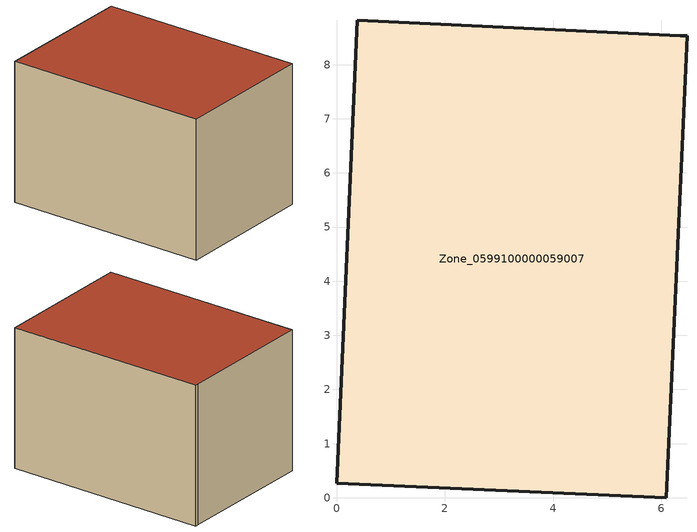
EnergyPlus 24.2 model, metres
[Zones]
Zone_0599100000059007
 floor ground (C_G): 0.38,8.82 6.35,8.53 6.47,8.53 6.09,0 0,0.27 z1.88
 wall outside (C_F): 6.35,8.53 0.38,8.82 0,0.27 6.09,0 6.47,8.53 6.35,8.53 z1.88:7.79
 roof outside (C_R): 0,0.27 6.09,0 6.47,8.53 6.35,8.53 0.38,8.82 z7.79
[BUILDING]
Pand.0599100000059007: North Axis=0; Terrain=City; Loads Convergence Tolerance Value=0.04; Temperature Convergence Tolerance Value=0.4; Solar Distribution=FullExterior; Maximum Number of Warmup Days=25; Minimum Number of Warmup Days=1
[Site:Location]
Rotterdam.The.Hague.AP_ZH_NLD Design_Conditions: Latitude=51.96; Longitude=4.45; Time Zone=1; Elevation=-4.5
[SITE:GROUNDTEMPERATURE:BUILDINGSURFACE]
18, 18, 18, 18, 18, 18, 18, 18, 18, 18, 18, 18
[MATERIAL] Thermal Absorptance=0.9; Solar Absorptance=0.7; Visible Absorptance=0.7
Name | Roughness | Thickness | Conductivity | Density | Specific Heat
G.TI.1946-1964 | MediumSmooth | 0.15 | 1 | 540 | 1210
F.TI.1946-1964 | Rough | 0.3 | 0.857143 | 1920 | 840
R.TI.1946-1964 | MediumRough | 0.2 | 0.277778 | 1500 | 1000
[CONSTRUCTION]
C_G: G.TI.1946-1964
C_F: F.TI.1946-1964
C_R: R.TI.1946-1964
[ZONE]
Zone_0599100000059007: Type=1; Multiplier=1; Ceiling Height=Autocalculate; Volume=Autocalculate; Floor Area=autocalculate; Part of Total Floor Area=Yes
[ZONEINFILTRATION:DESIGNFLOWRATE]
Infil_Zone_0599100000059007: Zone or ZoneList or Space or SpaceList=Zone_0599100000059007; Schedule=AlwaysOn; Design Flow Rate Calculation Method=Flow/Area; Flow Rate per Floor Area=0.003; Constant Term Coefficient=1; Temperature Term Coefficient=0; Velocity Term Coefficient=0; Velocity Squared Term Coefficient=0
[HVACTEMPLATE:ZONE:IDEALLOADSAIRSYSTEM]
Zone_0599100000059007: Maximum Heating Supply Air Temperature=50; Minimum Cooling Supply Air Temperature=13; Maximum Heating Supply Air Humidity Ratio=0.0156; Minimum Cooling Supply Air Humidity Ratio=0.0077; Heating Limit=NoLimit; Cooling Limit=NoLimit; Dehumidification Control Type=ConstantSensibleHeatRatio; Cooling Sensible Heat Ratio=0.7; Dehumidification Setpoint=60; Humidification Control Type=None; Humidification Setpoint=30; Outdoor Air Method=None; Outdoor Air Flow Rate per Person=0.00944; Outdoor Air Flow Rate per Zone Floor Area=0; Outdoor Air Flow Rate per Zone=0; Demand Controlled Ventilation Type=None; Outdoor Air Economizer Type=NoEconomizer; Heat Recovery Type=None; Sensible Heat Recovery Effectiveness=0.7; Latent Heat Recovery Effectiveness=0.65
[ZONECONTROL:THERMOSTAT]
ThermostatControl_Zone_0599100000059007: Zone or ZoneList=Zone_0599100000059007; Control Type Schedule=DualSetpointControlType; Control 1=Thermostat_Zone_0599100000059007; Temperature Difference Between Cutout And Setpoint=0
[THERMOSTATSETPOINT:DUALSETPOINT]
Thermostat_Zone_0599100000059007: Heating Setpoint Temperature Schedule=HeatingSetpoint_Zone_0599100000059007; Cooling Setpoint Temperature Schedule=CoolingSetpoint_Zone_0599100000059007
[SCHEDULE:COMPACT]
HeatingSetpoint_Zone_0599100000059007: Through: 12/31, For: AllDays, Until: 24:00, 21
CoolingSetpoint_Zone_0599100000059007: Through: 12/31, For: AllDays, Until: 24:00, 24
DualSetpointControlType: Through: 12/31, For: AllDays, Until: 24:00, 4
AlwaysOn: Through: 12/31, For: AllDays, Until: 24:00, 1
